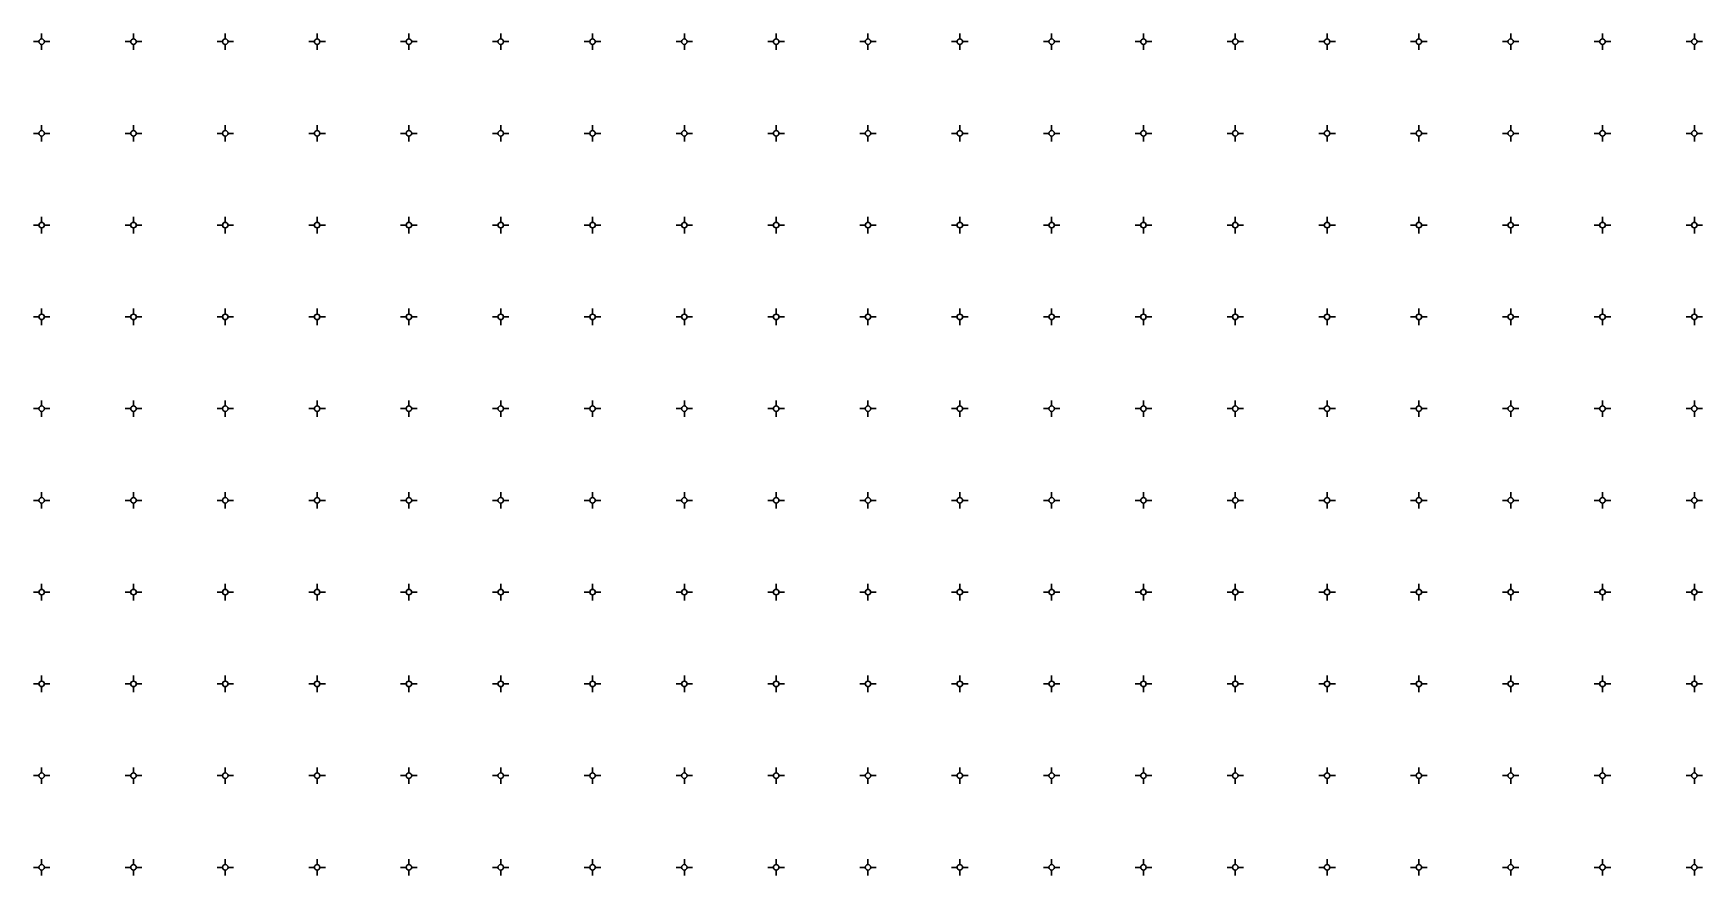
# Model space of a CAD drawing. Header units: millimetres. Extents: x 939 to 21029, y -693 to 9787.
# Drawn here: x 3522 to 4431, y 1709 to 2168 of the extents above; entities that cross this region are included whole.
import ezdxf

# ---------------------------------------------------------------- set-up
doc = ezdxf.new("R2010")
doc.units = ezdxf.units.MM
for name, color, linetype, lineweight in [('橘黄色', 30, 'Continuous', 30), ('浅蓝色', 141, 'Continuous', 30), ('灰色', 9, 'Continuous', 30), ('蓝色', 160, 'Continuous', 30), ('黑白', 7, 'Continuous', 30)]:
    doc.layers.add(name, color=color, linetype=linetype, lineweight=lineweight)

msp = doc.modelspace()

# ---------------------------------------------------------------- linework, layer by layer
at = {"layer": '橘黄色'}
for p, q in [((3526.32, 2162.34), (3526.32, 2159.34)), ((3576.32, 2162.34), (3576.32, 2159.34)), ((3626.32, 2162.34), (3626.32, 2159.34)), ((3676.32, 2162.34), (3676.32, 2159.34)), ((3726.32, 2162.34), (3726.32, 2159.34)), ((3776.32, 2162.34), (3776.32, 2159.34)), ((3826.32, 2162.34), (3826.32, 2159.34)), ((3876.32, 2162.34), (3876.32, 2159.34)), ((3926.32, 2162.34), (3926.32, 2159.34)), ((3976.32, 2162.34), (3976.32, 2159.34)), ((4026.32, 2162.34), (4026.32, 2159.34)), ((4076.32, 2162.34), (4076.32, 2159.34)), ((4126.32, 2162.34), (4126.32, 2159.34)), ((4176.32, 2162.34), (4176.32, 2159.34)), ((4226.32, 2162.34), (4226.32, 2159.34)), ((4276.32, 2162.34), (4276.32, 2159.34)), ((4326.32, 2162.34), (4326.32, 2159.34)), ((4376.32, 2162.34), (4376.32, 2159.34)), ((4426.32, 2162.34), (4426.32, 2159.34)), ((3526.32, 2115.34), (3526.32, 2118.34)), ((3576.32, 2115.34), (3576.32, 2118.34)), ((3626.32, 2115.34), (3626.32, 2118.34)), ((3676.32, 2115.34), (3676.32, 2118.34)), ((3726.32, 2115.34), (3726.32, 2118.34)), ((3776.32, 2115.34), (3776.32, 2118.34)), ((3826.32, 2115.34), (3826.32, 2118.34)), ((3876.32, 2115.34), (3876.32, 2118.34)), ((3926.32, 2115.34), (3926.32, 2118.34)), ((3976.32, 2115.34), (3976.32, 2118.34)), ((4026.32, 2115.34), (4026.32, 2118.34)), ((4076.32, 2115.34), (4076.32, 2118.34)), ((4126.32, 2115.34), (4126.32, 2118.34)), ((4176.32, 2115.34), (4176.32, 2118.34)), ((4226.32, 2115.34), (4226.32, 2118.34)), ((4276.32, 2115.34), (4276.32, 2118.34)), ((4326.32, 2115.34), (4326.32, 2118.34)), ((4376.32, 2115.34), (4376.32, 2118.34)), ((4426.32, 2115.34), (4426.32, 2118.34)), ((3526.32, 2062.34), (3526.32, 2059.34)), ((3576.32, 2062.34), (3576.32, 2059.34)), ((3626.32, 2062.34), (3626.32, 2059.34)), ((3676.32, 2062.34), (3676.32, 2059.34)), ((3726.32, 2062.34), (3726.32, 2059.34)), ((3776.32, 2062.34), (3776.32, 2059.34)), ((3826.32, 2062.34), (3826.32, 2059.34)), ((3876.32, 2062.34), (3876.32, 2059.34)), ((3926.32, 2062.34), (3926.32, 2059.34)), ((3976.32, 2062.34), (3976.32, 2059.34)), ((4026.32, 2062.34), (4026.32, 2059.34)), ((4076.32, 2062.34), (4076.32, 2059.34)), ((4126.32, 2062.34), (4126.32, 2059.34)), ((4176.32, 2062.34), (4176.32, 2059.34)), ((4226.32, 2062.34), (4226.32, 2059.34)), ((4276.32, 2062.34), (4276.32, 2059.34)), ((4326.32, 2062.34), (4326.32, 2059.34)), ((4376.32, 2062.34), (4376.32, 2059.34)), ((4426.32, 2062.34), (4426.32, 2059.34)), ((3526.32, 2015.34), (3526.32, 2018.34)), ((3576.32, 2015.34), (3576.32, 2018.34)), ((3626.32, 2015.34), (3626.32, 2018.34)), ((3676.32, 2015.34), (3676.32, 2018.34)), ((3726.32, 2015.34), (3726.32, 2018.34)), ((3776.32, 2015.34), (3776.32, 2018.34)), ((3826.32, 2015.34), (3826.32, 2018.34)), ((3876.32, 2015.34), (3876.32, 2018.34)), ((3926.32, 2015.34), (3926.32, 2018.34)), ((3976.32, 2015.34), (3976.32, 2018.34)), ((4026.32, 2015.34), (4026.32, 2018.34)), ((4076.32, 2015.34), (4076.32, 2018.34)), ((4126.32, 2015.34), (4126.32, 2018.34)), ((4176.32, 2015.34), (4176.32, 2018.34)), ((4226.32, 2015.34), (4226.32, 2018.34)), ((4276.32, 2015.34), (4276.32, 2018.34)), ((4326.32, 2015.34), (4326.32, 2018.34)), ((4376.32, 2015.34), (4376.32, 2018.34)), ((4426.32, 2015.34), (4426.32, 2018.34)), ((3526.32, 1962.34), (3526.32, 1959.34)), ((3576.32, 1962.34), (3576.32, 1959.34)), ((3626.32, 1962.34), (3626.32, 1959.34)), ((3676.32, 1962.34), (3676.32, 1959.34)), ((3726.32, 1962.34), (3726.32, 1959.34)), ((3776.32, 1962.34), (3776.32, 1959.34)), ((3826.32, 1962.34), (3826.32, 1959.34)), ((3876.32, 1962.34), (3876.32, 1959.34)), ((3926.32, 1962.34), (3926.32, 1959.34)), ((3976.32, 1962.34), (3976.32, 1959.34)), ((4026.32, 1962.34), (4026.32, 1959.34)), ((4076.32, 1962.34), (4076.32, 1959.34)), ((4126.32, 1962.34), (4126.32, 1959.34)), ((4176.32, 1962.34), (4176.32, 1959.34)), ((4226.32, 1962.34), (4226.32, 1959.34)), ((4276.32, 1962.34), (4276.32, 1959.34)), ((4326.32, 1962.34), (4326.32, 1959.34)), ((4376.32, 1962.34), (4376.32, 1959.34)), ((4426.32, 1962.34), (4426.32, 1959.34)), ((3526.32, 1915.34), (3526.32, 1918.34)), ((3576.32, 1915.34), (3576.32, 1918.34)), ((3626.32, 1915.34), (3626.32, 1918.34)), ((3676.32, 1915.34), (3676.32, 1918.34)), ((3726.32, 1915.34), (3726.32, 1918.34)), ((3776.32, 1915.34), (3776.32, 1918.34)), ((3826.32, 1915.34), (3826.32, 1918.34)), ((3876.32, 1915.34), (3876.32, 1918.34)), ((3926.32, 1915.34), (3926.32, 1918.34)), ((3976.32, 1915.34), (3976.32, 1918.34)), ((4026.32, 1915.34), (4026.32, 1918.34)), ((4076.32, 1915.34), (4076.32, 1918.34)), ((4126.32, 1915.34), (4126.32, 1918.34)), ((4176.32, 1915.34), (4176.32, 1918.34)), ((4226.32, 1915.34), (4226.32, 1918.34)), ((4276.32, 1915.34), (4276.32, 1918.34)), ((4326.32, 1915.34), (4326.32, 1918.34)), ((4376.32, 1915.34), (4376.32, 1918.34)), ((4426.32, 1915.34), (4426.32, 1918.34)), ((3526.32, 1862.34), (3526.32, 1859.34)), ((3576.32, 1862.34), (3576.32, 1859.34)), ((3626.32, 1862.34), (3626.32, 1859.34)), ((3676.32, 1862.34), (3676.32, 1859.34)), ((3726.32, 1862.34), (3726.32, 1859.34)), ((3776.32, 1862.34), (3776.32, 1859.34)), ((3826.32, 1862.34), (3826.32, 1859.34)), ((3876.32, 1862.34), (3876.32, 1859.34)), ((3926.32, 1862.34), (3926.32, 1859.34)), ((3976.32, 1862.34), (3976.32, 1859.34)), ((4026.32, 1862.34), (4026.32, 1859.34)), ((4076.32, 1862.34), (4076.32, 1859.34)), ((4126.32, 1862.34), (4126.32, 1859.34)), ((4176.32, 1862.34), (4176.32, 1859.34)), ((4226.32, 1862.34), (4226.32, 1859.34)), ((4276.32, 1862.34), (4276.32, 1859.34)), ((4326.32, 1862.34), (4326.32, 1859.34)), ((4376.32, 1862.34), (4376.32, 1859.34)), ((4426.32, 1862.34), (4426.32, 1859.34)), ((3526.32, 1815.34), (3526.32, 1818.34)), ((3576.32, 1815.34), (3576.32, 1818.34)), ((3626.32, 1815.34), (3626.32, 1818.34)), ((3676.32, 1815.34), (3676.32, 1818.34)), ((3726.32, 1815.34), (3726.32, 1818.34)), ((3776.32, 1815.34), (3776.32, 1818.34)), ((3826.32, 1815.34), (3826.32, 1818.34)), ((3876.32, 1815.34), (3876.32, 1818.34)), ((3926.32, 1815.34), (3926.32, 1818.34)), ((3976.32, 1815.34), (3976.32, 1818.34)), ((4026.32, 1815.34), (4026.32, 1818.34)), ((4076.32, 1815.34), (4076.32, 1818.34)), ((4126.32, 1815.34), (4126.32, 1818.34)), ((4176.32, 1815.34), (4176.32, 1818.34)), ((4226.32, 1815.34), (4226.32, 1818.34)), ((4276.32, 1815.34), (4276.32, 1818.34)), ((4326.32, 1815.34), (4326.32, 1818.34)), ((4376.32, 1815.34), (4376.32, 1818.34)), ((4426.32, 1815.34), (4426.32, 1818.34)), ((3526.32, 1762.34), (3526.32, 1759.34)), ((3576.32, 1762.34), (3576.32, 1759.34)), ((3626.32, 1762.34), (3626.32, 1759.34)), ((3676.32, 1762.34), (3676.32, 1759.34)), ((3726.32, 1762.34), (3726.32, 1759.34)), ((3776.32, 1762.34), (3776.32, 1759.34)), ((3826.32, 1762.34), (3826.32, 1759.34)), ((3876.32, 1762.34), (3876.32, 1759.34)), ((3926.32, 1762.34), (3926.32, 1759.34)), ((3976.32, 1762.34), (3976.32, 1759.34)), ((4026.32, 1762.34), (4026.32, 1759.34)), ((4076.32, 1762.34), (4076.32, 1759.34)), ((4126.32, 1762.34), (4126.32, 1759.34)), ((4176.32, 1762.34), (4176.32, 1759.34)), ((4226.32, 1762.34), (4226.32, 1759.34)), ((4276.32, 1762.34), (4276.32, 1759.34)), ((4326.32, 1762.34), (4326.32, 1759.34)), ((4376.32, 1762.34), (4376.32, 1759.34)), ((4426.32, 1762.34), (4426.32, 1759.34)), ((3526.32, 1715.34), (3526.32, 1718.34)), ((3576.32, 1715.34), (3576.32, 1718.34)), ((3626.32, 1715.34), (3626.32, 1718.34)), ((3676.32, 1715.34), (3676.32, 1718.34)), ((3726.32, 1715.34), (3726.32, 1718.34)), ((3776.32, 1715.34), (3776.32, 1718.34)), ((3826.32, 1715.34), (3826.32, 1718.34)), ((3876.32, 1715.34), (3876.32, 1718.34)), ((3926.32, 1715.34), (3926.32, 1718.34)), ((3976.32, 1715.34), (3976.32, 1718.34)), ((4026.32, 1715.34), (4026.32, 1718.34)), ((4076.32, 1715.34), (4076.32, 1718.34)), ((4126.32, 1715.34), (4126.32, 1718.34)), ((4176.32, 1715.34), (4176.32, 1718.34)), ((4226.32, 1715.34), (4226.32, 1718.34)), ((4276.32, 1715.34), (4276.32, 1718.34)), ((4326.32, 1715.34), (4326.32, 1718.34)), ((4376.32, 1715.34), (4376.32, 1718.34)), ((4426.32, 1715.34), (4426.32, 1718.34))]:
    msp.add_line(p, q, dxfattribs=at)
at = {"layer": '浅蓝色'}
for p, q in [((3526.32, 2165.34), (3526.32, 2168.34)), ((3576.32, 2165.34), (3576.32, 2168.34)), ((3626.32, 2165.34), (3626.32, 2168.34)), ((3676.32, 2165.34), (3676.32, 2168.34)), ((3726.32, 2165.34), (3726.32, 2168.34)), ((3776.32, 2165.34), (3776.32, 2168.34)), ((3826.32, 2165.34), (3826.32, 2168.34)), ((3876.32, 2165.34), (3876.32, 2168.34)), ((3926.32, 2165.34), (3926.32, 2168.34)), ((3976.32, 2165.34), (3976.32, 2168.34)), ((4026.32, 2165.34), (4026.32, 2168.34)), ((4076.32, 2165.34), (4076.32, 2168.34)), ((4126.32, 2165.34), (4126.32, 2168.34)), ((4176.32, 2165.34), (4176.32, 2168.34)), ((4226.32, 2165.34), (4226.32, 2168.34)), ((4276.32, 2165.34), (4276.32, 2168.34)), ((4326.32, 2165.34), (4326.32, 2168.34)), ((4376.32, 2165.34), (4376.32, 2168.34)), ((4426.32, 2165.34), (4426.32, 2168.34)), ((3526.32, 2112.34), (3526.32, 2109.34)), ((3576.32, 2112.34), (3576.32, 2109.34)), ((3626.32, 2112.34), (3626.32, 2109.34)), ((3676.32, 2112.34), (3676.32, 2109.34)), ((3726.32, 2112.34), (3726.32, 2109.34)), ((3776.32, 2112.34), (3776.32, 2109.34)), ((3826.32, 2112.34), (3826.32, 2109.34)), ((3876.32, 2112.34), (3876.32, 2109.34)), ((3926.32, 2112.34), (3926.32, 2109.34)), ((3976.32, 2112.34), (3976.32, 2109.34)), ((4026.32, 2112.34), (4026.32, 2109.34)), ((4076.32, 2112.34), (4076.32, 2109.34)), ((4126.32, 2112.34), (4126.32, 2109.34)), ((4176.32, 2112.34), (4176.32, 2109.34)), ((4226.32, 2112.34), (4226.32, 2109.34)), ((4276.32, 2112.34), (4276.32, 2109.34)), ((4326.32, 2112.34), (4326.32, 2109.34)), ((4376.32, 2112.34), (4376.32, 2109.34)), ((4426.32, 2112.34), (4426.32, 2109.34)), ((3526.32, 2065.34), (3526.32, 2068.34)), ((3576.32, 2065.34), (3576.32, 2068.34)), ((3626.32, 2065.34), (3626.32, 2068.34)), ((3676.32, 2065.34), (3676.32, 2068.34)), ((3726.32, 2065.34), (3726.32, 2068.34)), ((3776.32, 2065.34), (3776.32, 2068.34)), ((3826.32, 2065.34), (3826.32, 2068.34)), ((3876.32, 2065.34), (3876.32, 2068.34)), ((3926.32, 2065.34), (3926.32, 2068.34)), ((3976.32, 2065.34), (3976.32, 2068.34)), ((4026.32, 2065.34), (4026.32, 2068.34)), ((4076.32, 2065.34), (4076.32, 2068.34)), ((4126.32, 2065.34), (4126.32, 2068.34)), ((4176.32, 2065.34), (4176.32, 2068.34)), ((4226.32, 2065.34), (4226.32, 2068.34)), ((4276.32, 2065.34), (4276.32, 2068.34)), ((4326.32, 2065.34), (4326.32, 2068.34)), ((4376.32, 2065.34), (4376.32, 2068.34)), ((4426.32, 2065.34), (4426.32, 2068.34)), ((3526.32, 2012.34), (3526.32, 2009.34)), ((3576.32, 2012.34), (3576.32, 2009.34)), ((3626.32, 2012.34), (3626.32, 2009.34)), ((3676.32, 2012.34), (3676.32, 2009.34)), ((3726.32, 2012.34), (3726.32, 2009.34)), ((3776.32, 2012.34), (3776.32, 2009.34)), ((3826.32, 2012.34), (3826.32, 2009.34)), ((3876.32, 2012.34), (3876.32, 2009.34)), ((3926.32, 2012.34), (3926.32, 2009.34)), ((3976.32, 2012.34), (3976.32, 2009.34)), ((4026.32, 2012.34), (4026.32, 2009.34)), ((4076.32, 2012.34), (4076.32, 2009.34)), ((4126.32, 2012.34), (4126.32, 2009.34)), ((4176.32, 2012.34), (4176.32, 2009.34)), ((4226.32, 2012.34), (4226.32, 2009.34)), ((4276.32, 2012.34), (4276.32, 2009.34)), ((4326.32, 2012.34), (4326.32, 2009.34)), ((4376.32, 2012.34), (4376.32, 2009.34)), ((4426.32, 2012.34), (4426.32, 2009.34)), ((3526.32, 1965.34), (3526.32, 1968.34)), ((3576.32, 1965.34), (3576.32, 1968.34)), ((3626.32, 1965.34), (3626.32, 1968.34)), ((3676.32, 1965.34), (3676.32, 1968.34)), ((3726.32, 1965.34), (3726.32, 1968.34)), ((3776.32, 1965.34), (3776.32, 1968.34)), ((3826.32, 1965.34), (3826.32, 1968.34)), ((3876.32, 1965.34), (3876.32, 1968.34)), ((3926.32, 1965.34), (3926.32, 1968.34)), ((3976.32, 1965.34), (3976.32, 1968.34)), ((4026.32, 1965.34), (4026.32, 1968.34)), ((4076.32, 1965.34), (4076.32, 1968.34)), ((4126.32, 1965.34), (4126.32, 1968.34)), ((4176.32, 1965.34), (4176.32, 1968.34)), ((4226.32, 1965.34), (4226.32, 1968.34)), ((4276.32, 1965.34), (4276.32, 1968.34)), ((4326.32, 1965.34), (4326.32, 1968.34)), ((4376.32, 1965.34), (4376.32, 1968.34)), ((4426.32, 1965.34), (4426.32, 1968.34)), ((3526.32, 1912.34), (3526.32, 1909.34)), ((3576.32, 1912.34), (3576.32, 1909.34)), ((3626.32, 1912.34), (3626.32, 1909.34)), ((3676.32, 1912.34), (3676.32, 1909.34)), ((3726.32, 1912.34), (3726.32, 1909.34)), ((3776.32, 1912.34), (3776.32, 1909.34)), ((3826.32, 1912.34), (3826.32, 1909.34)), ((3876.32, 1912.34), (3876.32, 1909.34)), ((3926.32, 1912.34), (3926.32, 1909.34)), ((3976.32, 1912.34), (3976.32, 1909.34)), ((4026.32, 1912.34), (4026.32, 1909.34)), ((4076.32, 1912.34), (4076.32, 1909.34)), ((4126.32, 1912.34), (4126.32, 1909.34)), ((4176.32, 1912.34), (4176.32, 1909.34)), ((4226.32, 1912.34), (4226.32, 1909.34)), ((4276.32, 1912.34), (4276.32, 1909.34)), ((4326.32, 1912.34), (4326.32, 1909.34)), ((4376.32, 1912.34), (4376.32, 1909.34)), ((4426.32, 1912.34), (4426.32, 1909.34)), ((3526.32, 1865.34), (3526.32, 1868.34)), ((3576.32, 1865.34), (3576.32, 1868.34)), ((3626.32, 1865.34), (3626.32, 1868.34)), ((3676.32, 1865.34), (3676.32, 1868.34)), ((3726.32, 1865.34), (3726.32, 1868.34)), ((3776.32, 1865.34), (3776.32, 1868.34)), ((3826.32, 1865.34), (3826.32, 1868.34)), ((3876.32, 1865.34), (3876.32, 1868.34)), ((3926.32, 1865.34), (3926.32, 1868.34)), ((3976.32, 1865.34), (3976.32, 1868.34)), ((4026.32, 1865.34), (4026.32, 1868.34)), ((4076.32, 1865.34), (4076.32, 1868.34)), ((4126.32, 1865.34), (4126.32, 1868.34)), ((4176.32, 1865.34), (4176.32, 1868.34)), ((4226.32, 1865.34), (4226.32, 1868.34)), ((4276.32, 1865.34), (4276.32, 1868.34)), ((4326.32, 1865.34), (4326.32, 1868.34)), ((4376.32, 1865.34), (4376.32, 1868.34)), ((4426.32, 1865.34), (4426.32, 1868.34)), ((3526.32, 1812.34), (3526.32, 1809.34)), ((3576.32, 1812.34), (3576.32, 1809.34)), ((3626.32, 1812.34), (3626.32, 1809.34)), ((3676.32, 1812.34), (3676.32, 1809.34)), ((3726.32, 1812.34), (3726.32, 1809.34)), ((3776.32, 1812.34), (3776.32, 1809.34)), ((3826.32, 1812.34), (3826.32, 1809.34)), ((3876.32, 1812.34), (3876.32, 1809.34)), ((3926.32, 1812.34), (3926.32, 1809.34)), ((3976.32, 1812.34), (3976.32, 1809.34)), ((4026.32, 1812.34), (4026.32, 1809.34)), ((4076.32, 1812.34), (4076.32, 1809.34)), ((4126.32, 1812.34), (4126.32, 1809.34)), ((4176.32, 1812.34), (4176.32, 1809.34)), ((4226.32, 1812.34), (4226.32, 1809.34)), ((4276.32, 1812.34), (4276.32, 1809.34)), ((4326.32, 1812.34), (4326.32, 1809.34)), ((4376.32, 1812.34), (4376.32, 1809.34)), ((4426.32, 1812.34), (4426.32, 1809.34)), ((3526.32, 1765.34), (3526.32, 1768.34)), ((3576.32, 1765.34), (3576.32, 1768.34)), ((3626.32, 1765.34), (3626.32, 1768.34)), ((3676.32, 1765.34), (3676.32, 1768.34)), ((3726.32, 1765.34), (3726.32, 1768.34)), ((3776.32, 1765.34), (3776.32, 1768.34)), ((3826.32, 1765.34), (3826.32, 1768.34)), ((3876.32, 1765.34), (3876.32, 1768.34)), ((3926.32, 1765.34), (3926.32, 1768.34)), ((3976.32, 1765.34), (3976.32, 1768.34)), ((4026.32, 1765.34), (4026.32, 1768.34)), ((4076.32, 1765.34), (4076.32, 1768.34)), ((4126.32, 1765.34), (4126.32, 1768.34)), ((4176.32, 1765.34), (4176.32, 1768.34)), ((4226.32, 1765.34), (4226.32, 1768.34)), ((4276.32, 1765.34), (4276.32, 1768.34)), ((4326.32, 1765.34), (4326.32, 1768.34)), ((4376.32, 1765.34), (4376.32, 1768.34)), ((4426.32, 1765.34), (4426.32, 1768.34)), ((3526.32, 1712.34), (3526.32, 1709.34)), ((3576.32, 1712.34), (3576.32, 1709.34)), ((3626.32, 1712.34), (3626.32, 1709.34)), ((3676.32, 1712.34), (3676.32, 1709.34)), ((3726.32, 1712.34), (3726.32, 1709.34)), ((3776.32, 1712.34), (3776.32, 1709.34)), ((3826.32, 1712.34), (3826.32, 1709.34)), ((3876.32, 1712.34), (3876.32, 1709.34)), ((3926.32, 1712.34), (3926.32, 1709.34)), ((3976.32, 1712.34), (3976.32, 1709.34)), ((4026.32, 1712.34), (4026.32, 1709.34)), ((4076.32, 1712.34), (4076.32, 1709.34)), ((4126.32, 1712.34), (4126.32, 1709.34)), ((4176.32, 1712.34), (4176.32, 1709.34)), ((4226.32, 1712.34), (4226.32, 1709.34)), ((4276.32, 1712.34), (4276.32, 1709.34)), ((4326.32, 1712.34), (4326.32, 1709.34)), ((4376.32, 1712.34), (4376.32, 1709.34)), ((4426.32, 1712.34), (4426.32, 1709.34))]:
    msp.add_line(p, q, dxfattribs=at)
at = {"layer": '灰色'}
for p, q in [((3521.82, 2163.84), (3524.82, 2163.84)), ((3527.82, 2163.84), (3530.82, 2163.84)), ((3571.82, 2163.84), (3574.82, 2163.84)), ((3577.82, 2163.84), (3580.82, 2163.84)), ((3621.82, 2163.84), (3624.82, 2163.84)), ((3627.82, 2163.84), (3630.82, 2163.84)), ((3671.82, 2163.84), (3674.82, 2163.84)), ((3677.82, 2163.84), (3680.82, 2163.84)), ((3721.82, 2163.84), (3724.82, 2163.84)), ((3727.82, 2163.84), (3730.82, 2163.84)), ((3771.82, 2163.84), (3774.82, 2163.84)), ((3777.82, 2163.84), (3780.82, 2163.84)), ((3821.82, 2163.84), (3824.82, 2163.84)), ((3827.82, 2163.84), (3830.82, 2163.84)), ((3871.82, 2163.84), (3874.82, 2163.84)), ((3877.82, 2163.84), (3880.82, 2163.84)), ((3921.82, 2163.84), (3924.82, 2163.84)), ((3927.82, 2163.84), (3930.82, 2163.84)), ((3971.82, 2163.84), (3974.82, 2163.84)), ((3977.82, 2163.84), (3980.82, 2163.84)), ((4021.82, 2163.84), (4024.82, 2163.84)), ((4027.82, 2163.84), (4030.82, 2163.84)), ((4071.82, 2163.84), (4074.82, 2163.84)), ((4077.82, 2163.84), (4080.82, 2163.84)), ((4121.82, 2163.84), (4124.82, 2163.84)), ((4127.82, 2163.84), (4130.82, 2163.84)), ((4171.82, 2163.84), (4174.82, 2163.84)), ((4177.82, 2163.84), (4180.82, 2163.84)), ((4221.82, 2163.84), (4224.82, 2163.84)), ((4227.82, 2163.84), (4230.82, 2163.84)), ((4271.82, 2163.84), (4274.82, 2163.84)), ((4277.82, 2163.84), (4280.82, 2163.84)), ((4321.82, 2163.84), (4324.82, 2163.84)), ((4327.82, 2163.84), (4330.82, 2163.84)), ((4371.82, 2163.84), (4374.82, 2163.84)), ((4377.82, 2163.84), (4380.82, 2163.84)), ((4421.82, 2163.84), (4424.82, 2163.84)), ((4427.82, 2163.84), (4430.82, 2163.84)), ((3521.82, 2113.84), (3524.82, 2113.84)), ((3527.82, 2113.84), (3530.82, 2113.84)), ((3571.82, 2113.84), (3574.82, 2113.84)), ((3577.82, 2113.84), (3580.82, 2113.84)), ((3621.82, 2113.84), (3624.82, 2113.84)), ((3627.82, 2113.84), (3630.82, 2113.84)), ((3671.82, 2113.84), (3674.82, 2113.84)), ((3677.82, 2113.84), (3680.82, 2113.84)), ((3721.82, 2113.84), (3724.82, 2113.84)), ((3727.82, 2113.84), (3730.82, 2113.84)), ((3771.82, 2113.84), (3774.82, 2113.84)), ((3777.82, 2113.84), (3780.82, 2113.84)), ((3821.82, 2113.84), (3824.82, 2113.84)), ((3827.82, 2113.84), (3830.82, 2113.84)), ((3871.82, 2113.84), (3874.82, 2113.84)), ((3877.82, 2113.84), (3880.82, 2113.84)), ((3921.82, 2113.84), (3924.82, 2113.84)), ((3927.82, 2113.84), (3930.82, 2113.84)), ((3971.82, 2113.84), (3974.82, 2113.84)), ((3977.82, 2113.84), (3980.82, 2113.84)), ((4021.82, 2113.84), (4024.82, 2113.84)), ((4027.82, 2113.84), (4030.82, 2113.84)), ((4071.82, 2113.84), (4074.82, 2113.84)), ((4077.82, 2113.84), (4080.82, 2113.84)), ((4121.82, 2113.84), (4124.82, 2113.84)), ((4127.82, 2113.84), (4130.82, 2113.84)), ((4171.82, 2113.84), (4174.82, 2113.84)), ((4177.82, 2113.84), (4180.82, 2113.84)), ((4221.82, 2113.84), (4224.82, 2113.84)), ((4227.82, 2113.84), (4230.82, 2113.84)), ((4271.82, 2113.84), (4274.82, 2113.84)), ((4277.82, 2113.84), (4280.82, 2113.84)), ((4321.82, 2113.84), (4324.82, 2113.84)), ((4327.82, 2113.84), (4330.82, 2113.84)), ((4371.82, 2113.84), (4374.82, 2113.84)), ((4377.82, 2113.84), (4380.82, 2113.84)), ((4421.82, 2113.84), (4424.82, 2113.84)), ((4427.82, 2113.84), (4430.82, 2113.84)), ((3521.82, 2063.84), (3524.82, 2063.84)), ((3527.82, 2063.84), (3530.82, 2063.84)), ((3571.82, 2063.84), (3574.82, 2063.84)), ((3577.82, 2063.84), (3580.82, 2063.84)), ((3621.82, 2063.84), (3624.82, 2063.84)), ((3627.82, 2063.84), (3630.82, 2063.84)), ((3671.82, 2063.84), (3674.82, 2063.84)), ((3677.82, 2063.84), (3680.82, 2063.84)), ((3721.82, 2063.84), (3724.82, 2063.84)), ((3727.82, 2063.84), (3730.82, 2063.84)), ((3771.82, 2063.84), (3774.82, 2063.84)), ((3777.82, 2063.84), (3780.82, 2063.84)), ((3821.82, 2063.84), (3824.82, 2063.84)), ((3827.82, 2063.84), (3830.82, 2063.84)), ((3871.82, 2063.84), (3874.82, 2063.84)), ((3877.82, 2063.84), (3880.82, 2063.84)), ((3921.82, 2063.84), (3924.82, 2063.84)), ((3927.82, 2063.84), (3930.82, 2063.84)), ((3971.82, 2063.84), (3974.82, 2063.84)), ((3977.82, 2063.84), (3980.82, 2063.84)), ((4021.82, 2063.84), (4024.82, 2063.84)), ((4027.82, 2063.84), (4030.82, 2063.84)), ((4071.82, 2063.84), (4074.82, 2063.84)), ((4077.82, 2063.84), (4080.82, 2063.84)), ((4121.82, 2063.84), (4124.82, 2063.84)), ((4127.82, 2063.84), (4130.82, 2063.84)), ((4171.82, 2063.84), (4174.82, 2063.84)), ((4177.82, 2063.84), (4180.82, 2063.84)), ((4221.82, 2063.84), (4224.82, 2063.84)), ((4227.82, 2063.84), (4230.82, 2063.84)), ((4271.82, 2063.84), (4274.82, 2063.84)), ((4277.82, 2063.84), (4280.82, 2063.84)), ((4321.82, 2063.84), (4324.82, 2063.84)), ((4327.82, 2063.84), (4330.82, 2063.84)), ((4371.82, 2063.84), (4374.82, 2063.84)), ((4377.82, 2063.84), (4380.82, 2063.84)), ((4421.82, 2063.84), (4424.82, 2063.84)), ((4427.82, 2063.84), (4430.82, 2063.84)), ((3521.82, 2013.84), (3524.82, 2013.84)), ((3527.82, 2013.84), (3530.82, 2013.84)), ((3571.82, 2013.84), (3574.82, 2013.84)), ((3577.82, 2013.84), (3580.82, 2013.84)), ((3621.82, 2013.84), (3624.82, 2013.84)), ((3627.82, 2013.84), (3630.82, 2013.84)), ((3671.82, 2013.84), (3674.82, 2013.84)), ((3677.82, 2013.84), (3680.82, 2013.84)), ((3721.82, 2013.84), (3724.82, 2013.84)), ((3727.82, 2013.84), (3730.82, 2013.84)), ((3771.82, 2013.84), (3774.82, 2013.84)), ((3777.82, 2013.84), (3780.82, 2013.84)), ((3821.82, 2013.84), (3824.82, 2013.84)), ((3827.82, 2013.84), (3830.82, 2013.84)), ((3871.82, 2013.84), (3874.82, 2013.84)), ((3877.82, 2013.84), (3880.82, 2013.84)), ((3921.82, 2013.84), (3924.82, 2013.84)), ((3927.82, 2013.84), (3930.82, 2013.84)), ((3971.82, 2013.84), (3974.82, 2013.84)), ((3977.82, 2013.84), (3980.82, 2013.84)), ((4021.82, 2013.84), (4024.82, 2013.84)), ((4027.82, 2013.84), (4030.82, 2013.84)), ((4071.82, 2013.84), (4074.82, 2013.84)), ((4077.82, 2013.84), (4080.82, 2013.84)), ((4121.82, 2013.84), (4124.82, 2013.84)), ((4127.82, 2013.84), (4130.82, 2013.84)), ((4171.82, 2013.84), (4174.82, 2013.84)), ((4177.82, 2013.84), (4180.82, 2013.84)), ((4221.82, 2013.84), (4224.82, 2013.84)), ((4227.82, 2013.84), (4230.82, 2013.84)), ((4271.82, 2013.84), (4274.82, 2013.84)), ((4277.82, 2013.84), (4280.82, 2013.84)), ((4321.82, 2013.84), (4324.82, 2013.84)), ((4327.82, 2013.84), (4330.82, 2013.84)), ((4371.82, 2013.84), (4374.82, 2013.84)), ((4377.82, 2013.84), (4380.82, 2013.84)), ((4421.82, 2013.84), (4424.82, 2013.84)), ((4427.82, 2013.84), (4430.82, 2013.84)), ((3521.82, 1963.84), (3524.82, 1963.84)), ((3527.82, 1963.84), (3530.82, 1963.84)), ((3571.82, 1963.84), (3574.82, 1963.84)), ((3577.82, 1963.84), (3580.82, 1963.84)), ((3621.82, 1963.84), (3624.82, 1963.84)), ((3627.82, 1963.84), (3630.82, 1963.84)), ((3671.82, 1963.84), (3674.82, 1963.84)), ((3677.82, 1963.84), (3680.82, 1963.84)), ((3721.82, 1963.84), (3724.82, 1963.84)), ((3727.82, 1963.84), (3730.82, 1963.84)), ((3771.82, 1963.84), (3774.82, 1963.84)), ((3777.82, 1963.84), (3780.82, 1963.84)), ((3821.82, 1963.84), (3824.82, 1963.84)), ((3827.82, 1963.84), (3830.82, 1963.84)), ((3871.82, 1963.84), (3874.82, 1963.84)), ((3877.82, 1963.84), (3880.82, 1963.84)), ((3921.82, 1963.84), (3924.82, 1963.84)), ((3927.82, 1963.84), (3930.82, 1963.84)), ((3971.82, 1963.84), (3974.82, 1963.84)), ((3977.82, 1963.84), (3980.82, 1963.84)), ((4021.82, 1963.84), (4024.82, 1963.84)), ((4027.82, 1963.84), (4030.82, 1963.84)), ((4071.82, 1963.84), (4074.82, 1963.84)), ((4077.82, 1963.84), (4080.82, 1963.84)), ((4121.82, 1963.84), (4124.82, 1963.84)), ((4127.82, 1963.84), (4130.82, 1963.84)), ((4171.82, 1963.84), (4174.82, 1963.84)), ((4177.82, 1963.84), (4180.82, 1963.84)), ((4221.82, 1963.84), (4224.82, 1963.84)), ((4227.82, 1963.84), (4230.82, 1963.84)), ((4271.82, 1963.84), (4274.82, 1963.84)), ((4277.82, 1963.84), (4280.82, 1963.84)), ((4321.82, 1963.84), (4324.82, 1963.84)), ((4327.82, 1963.84), (4330.82, 1963.84)), ((4371.82, 1963.84), (4374.82, 1963.84)), ((4377.82, 1963.84), (4380.82, 1963.84)), ((4421.82, 1963.84), (4424.82, 1963.84)), ((4427.82, 1963.84), (4430.82, 1963.84)), ((3521.82, 1913.84), (3524.82, 1913.84)), ((3527.82, 1913.84), (3530.82, 1913.84)), ((3571.82, 1913.84), (3574.82, 1913.84)), ((3577.82, 1913.84), (3580.82, 1913.84)), ((3621.82, 1913.84), (3624.82, 1913.84)), ((3627.82, 1913.84), (3630.82, 1913.84)), ((3671.82, 1913.84), (3674.82, 1913.84)), ((3677.82, 1913.84), (3680.82, 1913.84)), ((3721.82, 1913.84), (3724.82, 1913.84)), ((3727.82, 1913.84), (3730.82, 1913.84)), ((3771.82, 1913.84), (3774.82, 1913.84)), ((3777.82, 1913.84), (3780.82, 1913.84)), ((3821.82, 1913.84), (3824.82, 1913.84)), ((3827.82, 1913.84), (3830.82, 1913.84)), ((3871.82, 1913.84), (3874.82, 1913.84)), ((3877.82, 1913.84), (3880.82, 1913.84)), ((3921.82, 1913.84), (3924.82, 1913.84)), ((3927.82, 1913.84), (3930.82, 1913.84)), ((3971.82, 1913.84), (3974.82, 1913.84)), ((3977.82, 1913.84), (3980.82, 1913.84)), ((4021.82, 1913.84), (4024.82, 1913.84)), ((4027.82, 1913.84), (4030.82, 1913.84)), ((4071.82, 1913.84), (4074.82, 1913.84)), ((4077.82, 1913.84), (4080.82, 1913.84)), ((4121.82, 1913.84), (4124.82, 1913.84)), ((4127.82, 1913.84), (4130.82, 1913.84)), ((4171.82, 1913.84), (4174.82, 1913.84)), ((4177.82, 1913.84), (4180.82, 1913.84)), ((4221.82, 1913.84), (4224.82, 1913.84)), ((4227.82, 1913.84), (4230.82, 1913.84)), ((4271.82, 1913.84), (4274.82, 1913.84)), ((4277.82, 1913.84), (4280.82, 1913.84)), ((4321.82, 1913.84), (4324.82, 1913.84)), ((4327.82, 1913.84), (4330.82, 1913.84)), ((4371.82, 1913.84), (4374.82, 1913.84)), ((4377.82, 1913.84), (4380.82, 1913.84)), ((4421.82, 1913.84), (4424.82, 1913.84)), ((4427.82, 1913.84), (4430.82, 1913.84)), ((3521.82, 1863.84), (3524.82, 1863.84)), ((3527.82, 1863.84), (3530.82, 1863.84)), ((3571.82, 1863.84), (3574.82, 1863.84)), ((3577.82, 1863.84), (3580.82, 1863.84)), ((3621.82, 1863.84), (3624.82, 1863.84)), ((3627.82, 1863.84), (3630.82, 1863.84)), ((3671.82, 1863.84), (3674.82, 1863.84)), ((3677.82, 1863.84), (3680.82, 1863.84)), ((3721.82, 1863.84), (3724.82, 1863.84)), ((3727.82, 1863.84), (3730.82, 1863.84)), ((3771.82, 1863.84), (3774.82, 1863.84)), ((3777.82, 1863.84), (3780.82, 1863.84)), ((3821.82, 1863.84), (3824.82, 1863.84)), ((3827.82, 1863.84), (3830.82, 1863.84)), ((3871.82, 1863.84), (3874.82, 1863.84)), ((3877.82, 1863.84), (3880.82, 1863.84)), ((3921.82, 1863.84), (3924.82, 1863.84)), ((3927.82, 1863.84), (3930.82, 1863.84)), ((3971.82, 1863.84), (3974.82, 1863.84)), ((3977.82, 1863.84), (3980.82, 1863.84)), ((4021.82, 1863.84), (4024.82, 1863.84)), ((4027.82, 1863.84), (4030.82, 1863.84)), ((4071.82, 1863.84), (4074.82, 1863.84)), ((4077.82, 1863.84), (4080.82, 1863.84)), ((4121.82, 1863.84), (4124.82, 1863.84)), ((4127.82, 1863.84), (4130.82, 1863.84)), ((4171.82, 1863.84), (4174.82, 1863.84)), ((4177.82, 1863.84), (4180.82, 1863.84)), ((4221.82, 1863.84), (4224.82, 1863.84)), ((4227.82, 1863.84), (4230.82, 1863.84)), ((4271.82, 1863.84), (4274.82, 1863.84)), ((4277.82, 1863.84), (4280.82, 1863.84)), ((4321.82, 1863.84), (4324.82, 1863.84)), ((4327.82, 1863.84), (4330.82, 1863.84)), ((4371.82, 1863.84), (4374.82, 1863.84)), ((4377.82, 1863.84), (4380.82, 1863.84)), ((4421.82, 1863.84), (4424.82, 1863.84)), ((4427.82, 1863.84), (4430.82, 1863.84)), ((3521.82, 1813.84), (3524.82, 1813.84)), ((3527.82, 1813.84), (3530.82, 1813.84)), ((3571.82, 1813.84), (3574.82, 1813.84)), ((3577.82, 1813.84), (3580.82, 1813.84)), ((3621.82, 1813.84), (3624.82, 1813.84)), ((3627.82, 1813.84), (3630.82, 1813.84)), ((3671.82, 1813.84), (3674.82, 1813.84)), ((3677.82, 1813.84), (3680.82, 1813.84)), ((3721.82, 1813.84), (3724.82, 1813.84)), ((3727.82, 1813.84), (3730.82, 1813.84)), ((3771.82, 1813.84), (3774.82, 1813.84)), ((3777.82, 1813.84), (3780.82, 1813.84)), ((3821.82, 1813.84), (3824.82, 1813.84)), ((3827.82, 1813.84), (3830.82, 1813.84)), ((3871.82, 1813.84), (3874.82, 1813.84)), ((3877.82, 1813.84), (3880.82, 1813.84)), ((3921.82, 1813.84), (3924.82, 1813.84)), ((3927.82, 1813.84), (3930.82, 1813.84)), ((3971.82, 1813.84), (3974.82, 1813.84)), ((3977.82, 1813.84), (3980.82, 1813.84)), ((4021.82, 1813.84), (4024.82, 1813.84)), ((4027.82, 1813.84), (4030.82, 1813.84)), ((4071.82, 1813.84), (4074.82, 1813.84)), ((4077.82, 1813.84), (4080.82, 1813.84)), ((4121.82, 1813.84), (4124.82, 1813.84)), ((4127.82, 1813.84), (4130.82, 1813.84)), ((4171.82, 1813.84), (4174.82, 1813.84)), ((4177.82, 1813.84), (4180.82, 1813.84)), ((4221.82, 1813.84), (4224.82, 1813.84)), ((4227.82, 1813.84), (4230.82, 1813.84)), ((4271.82, 1813.84), (4274.82, 1813.84)), ((4277.82, 1813.84), (4280.82, 1813.84)), ((4321.82, 1813.84), (4324.82, 1813.84)), ((4327.82, 1813.84), (4330.82, 1813.84)), ((4371.82, 1813.84), (4374.82, 1813.84)), ((4377.82, 1813.84), (4380.82, 1813.84)), ((4421.82, 1813.84), (4424.82, 1813.84)), ((4427.82, 1813.84), (4430.82, 1813.84)), ((3521.82, 1763.84), (3524.82, 1763.84)), ((3527.82, 1763.84), (3530.82, 1763.84)), ((3571.82, 1763.84), (3574.82, 1763.84)), ((3577.82, 1763.84), (3580.82, 1763.84)), ((3621.82, 1763.84), (3624.82, 1763.84)), ((3627.82, 1763.84), (3630.82, 1763.84)), ((3671.82, 1763.84), (3674.82, 1763.84)), ((3677.82, 1763.84), (3680.82, 1763.84)), ((3721.82, 1763.84), (3724.82, 1763.84)), ((3727.82, 1763.84), (3730.82, 1763.84)), ((3771.82, 1763.84), (3774.82, 1763.84)), ((3777.82, 1763.84), (3780.82, 1763.84)), ((3821.82, 1763.84), (3824.82, 1763.84)), ((3827.82, 1763.84), (3830.82, 1763.84)), ((3871.82, 1763.84), (3874.82, 1763.84)), ((3877.82, 1763.84), (3880.82, 1763.84)), ((3921.82, 1763.84), (3924.82, 1763.84)), ((3927.82, 1763.84), (3930.82, 1763.84)), ((3971.82, 1763.84), (3974.82, 1763.84)), ((3977.82, 1763.84), (3980.82, 1763.84)), ((4021.82, 1763.84), (4024.82, 1763.84)), ((4027.82, 1763.84), (4030.82, 1763.84)), ((4071.82, 1763.84), (4074.82, 1763.84)), ((4077.82, 1763.84), (4080.82, 1763.84)), ((4121.82, 1763.84), (4124.82, 1763.84)), ((4127.82, 1763.84), (4130.82, 1763.84)), ((4171.82, 1763.84), (4174.82, 1763.84)), ((4177.82, 1763.84), (4180.82, 1763.84)), ((4221.82, 1763.84), (4224.82, 1763.84)), ((4227.82, 1763.84), (4230.82, 1763.84)), ((4271.82, 1763.84), (4274.82, 1763.84)), ((4277.82, 1763.84), (4280.82, 1763.84)), ((4321.82, 1763.84), (4324.82, 1763.84)), ((4327.82, 1763.84), (4330.82, 1763.84)), ((4371.82, 1763.84), (4374.82, 1763.84)), ((4377.82, 1763.84), (4380.82, 1763.84)), ((4421.82, 1763.84), (4424.82, 1763.84)), ((4427.82, 1763.84), (4430.82, 1763.84)), ((3521.82, 1713.84), (3524.82, 1713.84)), ((3527.82, 1713.84), (3530.82, 1713.84)), ((3571.82, 1713.84), (3574.82, 1713.84)), ((3577.82, 1713.84), (3580.82, 1713.84)), ((3621.82, 1713.84), (3624.82, 1713.84)), ((3627.82, 1713.84), (3630.82, 1713.84)), ((3671.82, 1713.84), (3674.82, 1713.84)), ((3677.82, 1713.84), (3680.82, 1713.84)), ((3721.82, 1713.84), (3724.82, 1713.84)), ((3727.82, 1713.84), (3730.82, 1713.84)), ((3771.82, 1713.84), (3774.82, 1713.84)), ((3777.82, 1713.84), (3780.82, 1713.84)), ((3821.82, 1713.84), (3824.82, 1713.84)), ((3827.82, 1713.84), (3830.82, 1713.84)), ((3871.82, 1713.84), (3874.82, 1713.84)), ((3877.82, 1713.84), (3880.82, 1713.84)), ((3921.82, 1713.84), (3924.82, 1713.84)), ((3927.82, 1713.84), (3930.82, 1713.84)), ((3971.82, 1713.84), (3974.82, 1713.84)), ((3977.82, 1713.84), (3980.82, 1713.84)), ((4021.82, 1713.84), (4024.82, 1713.84)), ((4027.82, 1713.84), (4030.82, 1713.84)), ((4071.82, 1713.84), (4074.82, 1713.84)), ((4077.82, 1713.84), (4080.82, 1713.84)), ((4121.82, 1713.84), (4124.82, 1713.84)), ((4127.82, 1713.84), (4130.82, 1713.84)), ((4171.82, 1713.84), (4174.82, 1713.84)), ((4177.82, 1713.84), (4180.82, 1713.84)), ((4221.82, 1713.84), (4224.82, 1713.84)), ((4227.82, 1713.84), (4230.82, 1713.84)), ((4271.82, 1713.84), (4274.82, 1713.84)), ((4277.82, 1713.84), (4280.82, 1713.84)), ((4321.82, 1713.84), (4324.82, 1713.84)), ((4327.82, 1713.84), (4330.82, 1713.84)), ((4371.82, 1713.84), (4374.82, 1713.84)), ((4377.82, 1713.84), (4380.82, 1713.84)), ((4421.82, 1713.84), (4424.82, 1713.84)), ((4427.82, 1713.84), (4430.82, 1713.84))]:
    msp.add_line(p, q, dxfattribs=at)
at = {"layer": '蓝色'}
for centre in [(3526.32, 2113.84), (3576.32, 2113.84), (3626.32, 2113.84), (3676.32, 2113.84), (3726.32, 2113.84), (3776.32, 2113.84), (3826.32, 2113.84), (3876.32, 2113.84), (3926.32, 2113.84), (3976.32, 2113.84), (4026.32, 2113.84), (4076.32, 2113.84), (4126.32, 2113.84), (4176.32, 2113.84), (4226.32, 2113.84), (4276.32, 2113.84), (4326.32, 2113.84), (4376.32, 2113.84), (4426.32, 2113.84), (3526.32, 2013.84), (3576.32, 2013.84), (3626.32, 2013.84), (3676.32, 2013.84), (3726.32, 2013.84), (3776.32, 2013.84), (3826.32, 2013.84), (3876.32, 2013.84), (3926.32, 2013.84), (3976.32, 2013.84), (4026.32, 2013.84), (4076.32, 2013.84), (4126.32, 2013.84), (4176.32, 2013.84), (4226.32, 2013.84), (4276.32, 2013.84), (4326.32, 2013.84), (4376.32, 2013.84), (4426.32, 2013.84), (3526.32, 1913.84), (3576.32, 1913.84), (3626.32, 1913.84), (3676.32, 1913.84), (3726.32, 1913.84), (3776.32, 1913.84), (3826.32, 1913.84), (3876.32, 1913.84), (3926.32, 1913.84), (3976.32, 1913.84), (4026.32, 1913.84), (4076.32, 1913.84), (4126.32, 1913.84), (4176.32, 1913.84), (4226.32, 1913.84), (4276.32, 1913.84), (4326.32, 1913.84), (4376.32, 1913.84), (4426.32, 1913.84), (3526.32, 1813.84), (3576.32, 1813.84), (3626.32, 1813.84), (3676.32, 1813.84), (3726.32, 1813.84), (3776.32, 1813.84), (3826.32, 1813.84), (3876.32, 1813.84), (3926.32, 1813.84), (3976.32, 1813.84), (4026.32, 1813.84), (4076.32, 1813.84), (4126.32, 1813.84), (4176.32, 1813.84), (4226.32, 1813.84), (4276.32, 1813.84), (4326.32, 1813.84), (4376.32, 1813.84), (4426.32, 1813.84), (3526.32, 1713.84), (3576.32, 1713.84), (3626.32, 1713.84), (3676.32, 1713.84), (3726.32, 1713.84), (3776.32, 1713.84), (3826.32, 1713.84), (3876.32, 1713.84), (3926.32, 1713.84), (3976.32, 1713.84), (4026.32, 1713.84), (4076.32, 1713.84), (4126.32, 1713.84), (4176.32, 1713.84), (4226.32, 1713.84), (4276.32, 1713.84), (4326.32, 1713.84), (4376.32, 1713.84), (4426.32, 1713.84)]:
    msp.add_circle(centre, 1.5, dxfattribs=at)
at = {"layer": '黑白'}
for centre in [(3526.32, 2163.84), (3576.32, 2163.84), (3626.32, 2163.84), (3676.32, 2163.84), (3726.32, 2163.84), (3776.32, 2163.84), (3826.32, 2163.84), (3876.32, 2163.84), (3926.32, 2163.84), (3976.32, 2163.84), (4026.32, 2163.84), (4076.32, 2163.84), (4126.32, 2163.84), (4176.32, 2163.84), (4226.32, 2163.84), (4276.32, 2163.84), (4326.32, 2163.84), (4376.32, 2163.84), (4426.32, 2163.84), (3526.32, 2063.84), (3576.32, 2063.84), (3626.32, 2063.84), (3676.32, 2063.84), (3726.32, 2063.84), (3776.32, 2063.84), (3826.32, 2063.84), (3876.32, 2063.84), (3926.32, 2063.84), (3976.32, 2063.84), (4026.32, 2063.84), (4076.32, 2063.84), (4126.32, 2063.84), (4176.32, 2063.84), (4226.32, 2063.84), (4276.32, 2063.84), (4326.32, 2063.84), (4376.32, 2063.84), (4426.32, 2063.84), (3526.32, 1963.84), (3576.32, 1963.84), (3626.32, 1963.84), (3676.32, 1963.84), (3726.32, 1963.84), (3776.32, 1963.84), (3826.32, 1963.84), (3876.32, 1963.84), (3926.32, 1963.84), (3976.32, 1963.84), (4026.32, 1963.84), (4076.32, 1963.84), (4126.32, 1963.84), (4176.32, 1963.84), (4226.32, 1963.84), (4276.32, 1963.84), (4326.32, 1963.84), (4376.32, 1963.84), (4426.32, 1963.84), (3526.32, 1863.84), (3576.32, 1863.84), (3626.32, 1863.84), (3676.32, 1863.84), (3726.32, 1863.84), (3776.32, 1863.84), (3826.32, 1863.84), (3876.32, 1863.84), (3926.32, 1863.84), (3976.32, 1863.84), (4026.32, 1863.84), (4076.32, 1863.84), (4126.32, 1863.84), (4176.32, 1863.84), (4226.32, 1863.84), (4276.32, 1863.84), (4326.32, 1863.84), (4376.32, 1863.84), (4426.32, 1863.84), (3526.32, 1763.84), (3576.32, 1763.84), (3626.32, 1763.84), (3676.32, 1763.84), (3726.32, 1763.84), (3776.32, 1763.84), (3826.32, 1763.84), (3876.32, 1763.84), (3926.32, 1763.84), (3976.32, 1763.84), (4026.32, 1763.84), (4076.32, 1763.84), (4126.32, 1763.84), (4176.32, 1763.84), (4226.32, 1763.84), (4276.32, 1763.84), (4326.32, 1763.84), (4376.32, 1763.84), (4426.32, 1763.84)]:
    msp.add_circle(centre, 1.5, dxfattribs=at)

doc.saveas('drawing.dxf')
